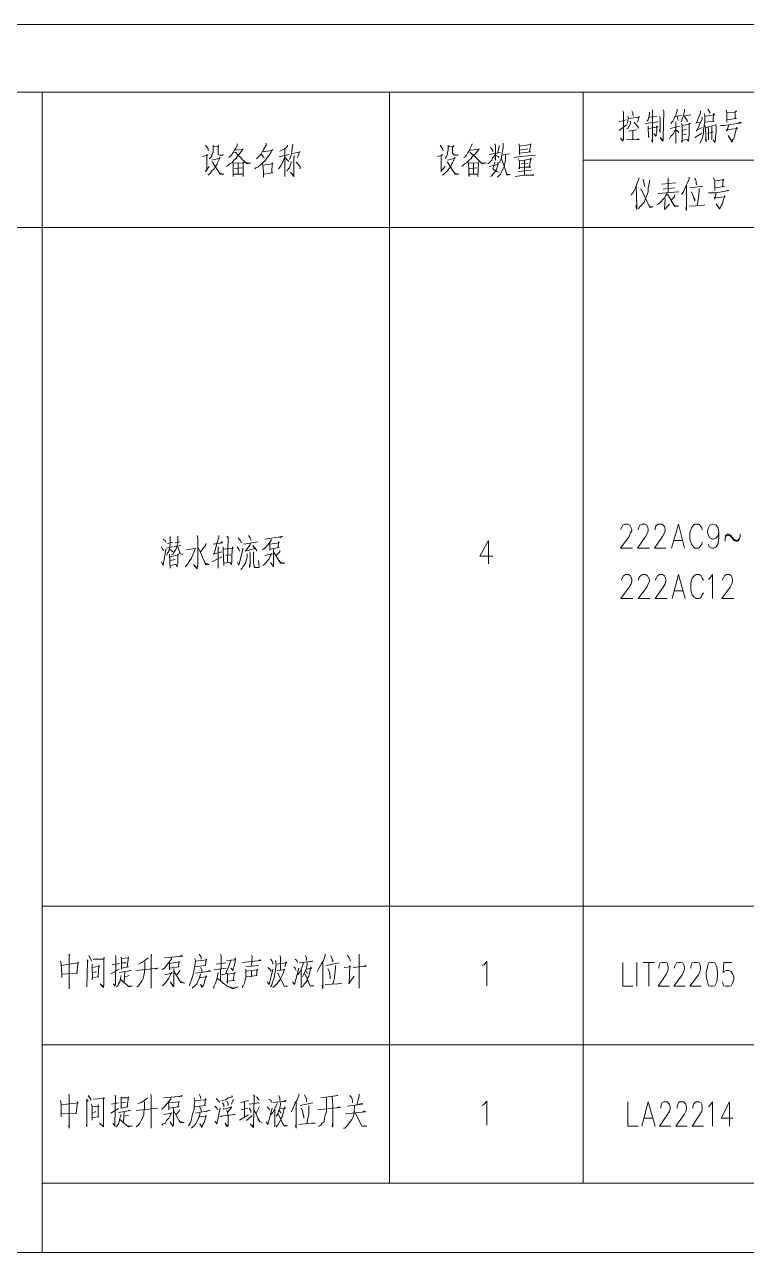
# Model space of a CAD drawing. Header units: millimetres. Extents: x 201 to 11482, y -7821 to 251.
# Drawn here: x 2695.5 to 2768.2, y -6839.1 to -6715.4 of the extents above; entities that cross this region are included whole.
import ezdxf

# ---------------------------------------------------------------- set-up
doc = ezdxf.new("R2010")
doc.units = ezdxf.units.MM

msp = doc.modelspace()

# ---------------------------------------------------------------- linework, layer by layer
at = {"color": 0, "lineweight": 18}
for points in [[(2678.707, -6715.42), (2732.301, -6715.42), (2751.796, -6715.42), (2771.29, -6715.42), (2820.122, -6715.42), (2829.901, -6715.42), (2839.68, -6715.42), (2849.395, -6715.42), (2859.174, -6715.42), (2868.953, -6715.42), (2898.671, -6715.42)], [(2697.313, -6722.214), (2678.707, -6722.214)], [(2697.313, -6722.214), (2697.313, -6735.867), (2732.238, -6735.867)], [(2697.313, -6722.214), (2898.671, -6722.214)], [(2732.301, -6735.867), (2732.301, -6722.214)], [(2732.301, -6735.867), (2751.796, -6735.867), (2751.796, -6722.214)], [(2751.796, -6729.072), (2771.29, -6729.072), (2771.29, -6722.214)], [(2755.796, -6724.119), (2755.86, -6724.246), (2755.86, -6727.04), (2755.796, -6727.167), (2755.796, -6727.167), (2755.542, -6726.85), (2755.796, -6727.104)], [(2756.685, -6724.119), (2756.812, -6724.31), (2756.812, -6724.373), (2756.812, -6724.5), (2756.876, -6724.627)], [(2758.463, -6724.246), (2758.463, -6724.437), (2758.336, -6725.008), (2758.209, -6725.135)], [(2758.781, -6723.992), (2758.781, -6724.119), (2758.781, -6727.294), (2758.717, -6727.104), (2758.781, -6726.913)], [(2759.86, -6723.992), (2759.924, -6724.183), (2759.86, -6726.786), (2759.86, -6726.913), (2759.86, -6727.04), (2759.86, -6727.104), (2759.797, -6727.167), (2759.543, -6726.786), (2759.86, -6727.104)], [(2761.257, -6723.929), (2761.257, -6724.119), (2761.13, -6724.5), (2761.003, -6724.818), (2760.813, -6725.135), (2760.622, -6725.389)], [(2762.019, -6723.929), (2762.019, -6724.119), (2761.892, -6724.627), (2761.765, -6724.881), (2761.702, -6725.199)], [(2763.607, -6724.119), (2763.607, -6724.31), (2763.162, -6725.389), (2763.162, -6725.326), (2763.607, -6725.262)], [(2763.988, -6724.373), (2764.051, -6724.627), (2764.051, -6725.135), (2763.988, -6725.58), (2763.924, -6726.024), (2763.924, -6726.342), (2763.861, -6726.659), (2763.734, -6726.977), (2763.543, -6727.358)], [(2764.115, -6724.691), (2764.115, -6724.627), (2765.067, -6724.5), (2764.94, -6724.373), (2764.877, -6725.135), (2765.004, -6725.135), (2764.051, -6725.262)], [(2764.369, -6723.929), (2764.559, -6724.246), (2764.559, -6724.373)], [(2766.21, -6723.992), (2766.274, -6724.31), (2766.274, -6725.262), (2766.274, -6725.008), (2767.226, -6724.881), (2767.099, -6724.881), (2767.099, -6724.246), (2767.163, -6724.119), (2767.226, -6724.183), (2767.036, -6724.246), (2766.274, -6724.31)], [(2755.415, -6725.199), (2756.114, -6725.008)], [(2755.415, -6726.088), (2755.415, -6726.088), (2756.177, -6725.516)], [(2756.558, -6725.135), (2756.558, -6725.389), (2756.431, -6725.643), (2756.304, -6725.897), (2756.177, -6725.961)], [(2756.304, -6724.691), (2756.368, -6724.881), (2756.304, -6725.008), (2756.304, -6725.199), (2756.241, -6725.389)], [(2756.368, -6724.881), (2757.447, -6724.754), (2757.447, -6724.627), (2757.257, -6725.262)], [(2756.939, -6725.262), (2757.193, -6725.58), (2757.32, -6725.707), (2757.32, -6725.897)], [(2758.082, -6725.389), (2759.352, -6725.199), (2759.289, -6725.199), (2759.162, -6725.262)], [(2758.336, -6725.643), (2758.336, -6725.897), (2758.336, -6726.024), (2758.4, -6726.786), (2758.336, -6726.659), (2758.4, -6726.532)], [(2758.4, -6725.897), (2759.352, -6725.707), (2759.225, -6725.643), (2759.225, -6725.897), (2759.225, -6726.215), (2759.162, -6726.469), (2759.162, -6726.596), (2759.098, -6726.659), (2758.908, -6726.405), (2759.098, -6726.659)], [(2758.463, -6724.754), (2759.225, -6724.691)], [(2759.479, -6724.691), (2759.543, -6724.818), (2759.543, -6726.278), (2759.479, -6726.024), (2759.543, -6725.897)], [(2760.559, -6725.897), (2761.511, -6725.643)], [(2761.067, -6724.691), (2761.702, -6724.564)], [(2761.13, -6725.199), (2761.13, -6727.358), (2761.13, -6727.231), (2761.13, -6726.85)], [(2761.257, -6724.691), (2761.321, -6724.945), (2761.384, -6725.072)], [(2761.702, -6725.389), (2761.765, -6725.58), (2761.765, -6726.278), (2761.765, -6726.659), (2761.765, -6727.04), (2761.765, -6727.294), (2761.702, -6727.104), (2762.273, -6726.977), (2762.4, -6727.167), (2762.464, -6726.469), (2762.464, -6725.389), (2762.591, -6725.389), (2762.4, -6725.453), (2761.765, -6725.58)], [(2762.654, -6724.5), (2761.892, -6724.627)], [(2762.019, -6724.691), (2762.273, -6725.072), (2762.273, -6725.199)], [(2763.797, -6724.754), (2763.797, -6724.945), (2763.226, -6726.151), (2763.162, -6726.088), (2763.797, -6725.77)], [(2764.051, -6725.58), (2764.115, -6725.77), (2764.115, -6725.897), (2764.178, -6727.231), (2764.115, -6727.04), (2764.178, -6726.913)], [(2764.178, -6725.77), (2765.194, -6725.516), (2765.131, -6725.516), (2765.194, -6725.643), (2765.194, -6726.278), (2765.131, -6726.659), (2765.131, -6727.04), (2765.067, -6727.294), (2764.877, -6727.04), (2765.067, -6727.167)], [(2764.75, -6725.707), (2764.75, -6726.977)], [(2765.639, -6725.58), (2765.956, -6725.58), (2766.464, -6725.516), (2767.734, -6725.326), (2767.607, -6725.262), (2767.353, -6725.389)], [(2766.464, -6725.516), (2766.274, -6726.151), (2766.21, -6726.024), (2767.353, -6725.897), (2767.226, -6725.77), (2767.226, -6725.897), (2767.099, -6726.342), (2767.036, -6726.659), (2766.972, -6726.913), (2766.845, -6727.04), (2766.845, -6727.167), (2766.782, -6727.231), (2766.401, -6726.596), (2766.782, -6727.167)], [(2756.114, -6727.04), (2757.447, -6726.977), (2757.32, -6726.913), (2757.193, -6726.977)], [(2756.368, -6726.151), (2757.193, -6726.024)], [(2756.812, -6726.088), (2756.812, -6727.04)], [(2761.13, -6725.897), (2761.003, -6726.151), (2760.876, -6726.469), (2760.622, -6726.659), (2760.495, -6726.913)], [(2761.13, -6726.024), (2761.384, -6726.215), (2761.448, -6726.342)], [(2761.765, -6726.088), (2762.21, -6725.961)], [(2761.765, -6726.532), (2762.21, -6726.469)], [(2763.734, -6726.342), (2763.035, -6726.786)], [(2764.305, -6726.405), (2764.94, -6726.215)], [(2764.432, -6725.77), (2764.432, -6727.04)], [(2713.759, -6727.548), (2714.013, -6727.929), (2714.013, -6728.12)], [(2714.521, -6727.548), (2714.521, -6727.802), (2714.521, -6728.056), (2714.521, -6728.31), (2714.394, -6728.501), (2714.394, -6728.691), (2714.267, -6728.818), (2714.14, -6728.945)], [(2714.521, -6727.739), (2715.093, -6727.675), (2715.029, -6727.612), (2715.029, -6727.802), (2715.029, -6727.993), (2715.029, -6728.183), (2715.029, -6728.374), (2715.029, -6728.437), (2715.029, -6728.501), (2715.156, -6728.564), (2715.283, -6728.564), (2715.41, -6728.564), (2715.474, -6728.564), (2715.537, -6728.501)], [(2716.68, -6728.056), (2717.569, -6727.993), (2717.506, -6727.993), (2717.569, -6727.929), (2717.188, -6728.437), (2717.061, -6728.564), (2716.871, -6728.818), (2716.871, -6728.882), (2716.617, -6729.072), (2716.426, -6729.326), (2716.172, -6729.453), (2715.982, -6729.644), (2715.855, -6729.707)], [(2716.934, -6727.421), (2716.934, -6727.612), (2716.807, -6727.866), (2716.68, -6728.056), (2716.553, -6728.31), (2716.363, -6728.564), (2716.172, -6728.755), (2716.109, -6728.818)], [(2719.601, -6728.183), (2719.665, -6728.247), (2720.554, -6728.056), (2720.49, -6727.993), (2720.363, -6728.247), (2720.173, -6728.564), (2719.982, -6728.818), (2719.792, -6729.072), (2719.601, -6729.263), (2719.347, -6729.517), (2719.093, -6729.707), (2719.03, -6729.771), (2718.839, -6729.834), (2718.712, -6729.961)], [(2719.855, -6727.358), (2719.855, -6727.548), (2719.601, -6727.993), (2719.474, -6728.247), (2719.347, -6728.501), (2719.093, -6728.755), (2718.903, -6728.945)], [(2722.014, -6727.548), (2722.014, -6727.675), (2721.76, -6727.929), (2721.443, -6728.056), (2721.252, -6728.183)], [(2721.76, -6727.993), (2721.76, -6730.088), (2721.76, -6730.723), (2721.76, -6730.596), (2721.76, -6730.342)], [(2722.586, -6727.485), (2722.522, -6727.612), (2722.459, -6728.183), (2722.395, -6728.564), (2722.205, -6729.009)], [(2737.381, -6727.548), (2737.635, -6727.929), (2737.699, -6728.12)], [(2738.207, -6727.548), (2738.207, -6727.802), (2738.207, -6728.056), (2738.143, -6728.31), (2738.143, -6728.501), (2738.016, -6728.691), (2737.953, -6728.818), (2737.889, -6728.945)], [(2738.27, -6727.739), (2738.778, -6727.675), (2738.778, -6727.612), (2738.651, -6727.802), (2738.651, -6727.993), (2738.651, -6728.183), (2738.651, -6728.374), (2738.715, -6728.437), (2738.778, -6728.501), (2738.778, -6728.564), (2738.905, -6728.564), (2739.032, -6728.564), (2739.159, -6728.564), (2739.223, -6728.501)], [(2740.366, -6728.056), (2741.191, -6727.993), (2741.318, -6727.929), (2740.937, -6728.437), (2740.747, -6728.564), (2740.556, -6728.818), (2740.556, -6728.882), (2740.302, -6729.072), (2740.048, -6729.326), (2739.858, -6729.453), (2739.667, -6729.644), (2739.54, -6729.707)], [(2740.62, -6727.421), (2740.556, -6727.612), (2740.429, -6727.866), (2740.366, -6728.056), (2740.175, -6728.31), (2740.048, -6728.564), (2739.921, -6728.755), (2739.794, -6728.818)], [(2742.461, -6727.802), (2742.715, -6728.056), (2742.715, -6728.247)], [(2742.906, -6727.421), (2742.969, -6727.612), (2742.969, -6729.072), (2742.906, -6728.882), (2742.969, -6728.755)], [(2743.35, -6727.612), (2743.35, -6727.739), (2743.16, -6728.374)], [(2743.731, -6727.358), (2743.731, -6727.548), (2743.731, -6727.802), (2743.668, -6728.183), (2743.604, -6728.564), (2743.541, -6728.945), (2743.414, -6729.199), (2743.414, -6729.326)], [(2745.319, -6727.421), (2745.382, -6727.675), (2745.382, -6728.501), (2745.382, -6728.374), (2746.525, -6728.247), (2746.398, -6728.247), (2746.525, -6727.421), (2746.525, -6727.485), (2745.382, -6727.675)], [(2745.382, -6728.056), (2746.208, -6727.929)], [(2713.442, -6728.691), (2714.013, -6728.564), (2713.886, -6728.501), (2713.886, -6728.691), (2713.886, -6730.152), (2713.759, -6730.215), (2714.14, -6729.707)], [(2714.394, -6729.072), (2715.22, -6728.882), (2715.156, -6728.818), (2715.093, -6729.072), (2714.966, -6729.326), (2714.902, -6729.517), (2714.775, -6729.707), (2714.648, -6729.961), (2714.394, -6730.152), (2714.267, -6730.342), (2714.14, -6730.469), (2714.013, -6730.596)], [(2714.394, -6729.263), (2714.458, -6729.263), (2715.22, -6730.469), (2715.601, -6730.469), (2715.22, -6730.406), (2715.093, -6730.279)], [(2716.68, -6728.31), (2716.807, -6728.31), (2717.061, -6728.564), (2717.188, -6728.691), (2717.315, -6728.818), (2717.442, -6729.009), (2717.95, -6729.453), (2718.331, -6729.326), (2717.95, -6729.39), (2717.696, -6729.199), (2717.569, -6729.326), (2716.553, -6729.39), (2716.553, -6729.326), (2716.553, -6729.326), (2716.553, -6730.723), (2716.553, -6730.533), (2716.553, -6730.469), (2716.617, -6730.469), (2717.569, -6730.469), (2717.569, -6730.723), (2717.569, -6729.326)], [(2717.061, -6729.326), (2717.061, -6730.469)], [(2719.347, -6728.501), (2719.411, -6728.501), (2719.601, -6728.755), (2719.665, -6728.882), (2719.601, -6728.691)], [(2719.474, -6729.453), (2719.538, -6729.58), (2719.601, -6730.215), (2719.601, -6730.279), (2719.601, -6730.787), (2719.601, -6730.596), (2719.601, -6730.469), (2720.554, -6730.342), (2720.49, -6730.342), (2720.427, -6730.342), (2720.49, -6729.326), (2720.554, -6729.39), (2720.49, -6729.453), (2719.538, -6729.58)], [(2721.76, -6728.691), (2721.633, -6729.009), (2721.506, -6729.326), (2721.379, -6729.58), (2721.252, -6729.771), (2721.125, -6729.961)], [(2721.189, -6728.755), (2722.141, -6728.501)], [(2721.76, -6728.818), (2722.014, -6729.072), (2722.141, -6729.199)], [(2722.395, -6729.199), (2722.395, -6729.326), (2722.205, -6729.834), (2721.951, -6730.152)], [(2722.649, -6728.628), (2722.713, -6728.755), (2722.649, -6728.755), (2722.649, -6730.152), (2722.649, -6730.533), (2722.649, -6730.723), (2722.332, -6730.279), (2722.649, -6730.66)], [(2722.395, -6728.437), (2723.284, -6728.247), (2723.221, -6728.247), (2723.03, -6728.818)], [(2722.903, -6729.263), (2723.284, -6729.707), (2723.284, -6729.961)], [(2737.127, -6728.691), (2737.635, -6728.564), (2737.572, -6728.501), (2737.508, -6728.691), (2737.508, -6730.152), (2737.445, -6730.215), (2737.889, -6729.707)], [(2738.143, -6729.072), (2738.905, -6728.882), (2738.842, -6728.818), (2738.778, -6729.072), (2738.651, -6729.326), (2738.524, -6729.517), (2738.461, -6729.707), (2738.27, -6729.961), (2738.143, -6730.152), (2737.889, -6730.342), (2737.762, -6730.469), (2737.635, -6730.596)], [(2738.08, -6729.263), (2738.143, -6729.263), (2738.905, -6730.469), (2739.286, -6730.469), (2738.905, -6730.406), (2738.778, -6730.279)], [(2740.366, -6728.31), (2740.429, -6728.31), (2740.747, -6728.564), (2740.874, -6728.691), (2741.001, -6728.818), (2741.191, -6729.009), (2741.636, -6729.453), (2742.017, -6729.326), (2741.953, -6729.326), (2741.636, -6729.39), (2741.318, -6729.199), (2741.255, -6729.326), (2740.302, -6729.39), (2740.175, -6729.326), (2740.239, -6729.326), (2740.302, -6730.723), (2740.239, -6730.533), (2740.302, -6730.469), (2741.191, -6730.469), (2741.191, -6730.723), (2741.255, -6729.326)], [(2740.747, -6729.326), (2740.747, -6730.469)], [(2742.969, -6728.501), (2742.715, -6728.818), (2742.588, -6729.072), (2742.398, -6729.263), (2742.207, -6729.453)], [(2742.334, -6728.501), (2743.477, -6728.31)], [(2742.334, -6729.707), (2743.223, -6729.517), (2743.223, -6729.263), (2743.223, -6729.39), (2743.16, -6729.707), (2743.033, -6730.088), (2742.842, -6730.342), (2742.715, -6730.469), (2742.588, -6730.66), (2742.461, -6730.723)], [(2742.906, -6729.263), (2742.715, -6729.961), (2742.842, -6730.088), (2742.969, -6730.088), (2743.096, -6730.215), (2743.35, -6730.279)], [(2742.969, -6728.564), (2743.223, -6728.691), (2743.35, -6728.818)], [(2743.985, -6728.564), (2743.985, -6729.072), (2743.922, -6729.39), (2743.858, -6729.644), (2743.731, -6729.898), (2743.604, -6730.215), (2743.477, -6730.469), (2743.287, -6730.66), (2743.16, -6730.787)], [(2743.604, -6728.564), (2744.366, -6728.437)], [(2743.604, -6728.945), (2743.604, -6729.009), (2743.858, -6729.771), (2743.985, -6730.088), (2744.112, -6730.469), (2744.112, -6730.596), (2744.43, -6730.533), (2744.112, -6730.533), (2744.049, -6730.342)], [(2744.811, -6728.818), (2745.509, -6728.691), (2746.97, -6728.564)], [(2745.255, -6728.945), (2745.382, -6729.199), (2745.382, -6729.834), (2745.382, -6729.961), (2745.319, -6729.834), (2745.954, -6729.771), (2746.525, -6729.771), (2746.398, -6729.707), (2746.525, -6728.882), (2746.589, -6728.945), (2745.89, -6729.072), (2745.382, -6729.136)], [(2745.573, -6729.453), (2746.271, -6729.39)], [(2745.89, -6729.072), (2745.89, -6730.596)], [(2751.796, -6735.867), (2771.29, -6735.867), (2771.29, -6729.072)], [(2716.68, -6729.898), (2717.442, -6729.834)], [(2740.302, -6729.898), (2741.064, -6729.834)], [(2744.938, -6730.723), (2745.89, -6730.596), (2746.398, -6730.596), (2746.843, -6730.596), (2746.779, -6730.533), (2746.525, -6730.596)], [(2745.255, -6730.215), (2746.589, -6730.088)], [(2757.447, -6730.85), (2757.384, -6731.041), (2757.193, -6731.485), (2757.066, -6731.866), (2756.939, -6732.12), (2756.812, -6732.374), (2756.622, -6732.565)], [(2757.13, -6731.739), (2757.193, -6733.708), (2757.193, -6734.025), (2757.13, -6733.835), (2757.13, -6733.581)], [(2758.463, -6731.104), (2758.463, -6731.295), (2758.336, -6731.866), (2758.336, -6732.247), (2758.209, -6732.628), (2758.082, -6732.946), (2757.955, -6733.327), (2757.701, -6733.581), (2757.511, -6733.771), (2757.384, -6733.962)], [(2757.828, -6730.977), (2757.955, -6731.485), (2758.019, -6731.739)], [(2759.733, -6731.485), (2761.13, -6731.358)], [(2759.86, -6731.993), (2761.003, -6731.866)], [(2760.368, -6730.85), (2760.368, -6730.977), (2760.368, -6732.374)], [(2762.464, -6730.787), (2762.464, -6730.977), (2762.273, -6731.422), (2762.146, -6731.676), (2761.892, -6732.247), (2761.702, -6732.501)], [(2762.21, -6731.612), (2762.21, -6734.152), (2762.146, -6733.898), (2762.21, -6733.708)], [(2762.527, -6731.866), (2763.861, -6731.676)], [(2763.035, -6730.85), (2763.162, -6731.231), (2763.226, -6731.549), (2763.162, -6731.358)], [(2764.94, -6730.85), (2765.067, -6731.168), (2765.067, -6732.12), (2765.067, -6731.866), (2766.02, -6731.739), (2765.829, -6731.739), (2765.893, -6731.041), (2765.893, -6730.977), (2765.956, -6731.041), (2765.829, -6731.041), (2765.067, -6731.168)], [(2757.574, -6731.993), (2757.638, -6731.993), (2758.527, -6733.835), (2758.844, -6733.771), (2758.527, -6733.771), (2758.4, -6733.581)], [(2760.241, -6732.438), (2760.114, -6732.628), (2759.987, -6732.882), (2759.924, -6732.946), (2759.797, -6733.073), (2759.67, -6733.2), (2759.479, -6733.39), (2759.352, -6733.517), (2759.225, -6733.581)], [(2759.352, -6732.438), (2761.384, -6732.247), (2761.321, -6732.247), (2761.194, -6732.311)], [(2759.987, -6732.882), (2760.051, -6733.009), (2759.987, -6733.962), (2759.987, -6734.025), (2760.495, -6733.517)], [(2760.305, -6732.501), (2761.003, -6733.708), (2761.384, -6733.708), (2761.003, -6733.644), (2760.876, -6733.517)], [(2761.003, -6732.565), (2761.003, -6732.755), (2760.622, -6733.136)], [(2762.718, -6732.247), (2762.781, -6732.438), (2762.908, -6732.755), (2762.972, -6733.009), (2763.035, -6733.2), (2763.035, -6733.009), (2762.908, -6732.755)], [(2763.48, -6731.93), (2763.48, -6732.184), (2763.416, -6732.819), (2763.353, -6733.263), (2763.289, -6733.644)], [(2764.432, -6732.374), (2764.686, -6732.374), (2765.194, -6732.374), (2766.464, -6732.12), (2766.337, -6732.12), (2766.147, -6732.184)], [(2765.194, -6732.374), (2765.067, -6733.009), (2765.004, -6732.882), (2766.083, -6732.755), (2766.02, -6732.628), (2766.02, -6732.755), (2765.893, -6733.136), (2765.829, -6733.454), (2765.702, -6733.644), (2765.639, -6733.835), (2765.575, -6733.962), (2765.512, -6733.962), (2765.194, -6733.454), (2765.575, -6733.962)], [(2762.464, -6733.708), (2763.734, -6733.644), (2764.051, -6733.581)], [(2697.313, -6735.867), (2678.707, -6735.867)], [(2697.313, -6735.867), (2697.313, -6770.03), (2697.313, -6783.682)], [(2697.313, -6735.867), (2697.313, -6804.193), (2732.301, -6804.193), (2732.301, -6735.867)], [(2732.301, -6804.193), (2751.796, -6804.193), (2751.796, -6735.867)], [(2751.796, -6804.193), (2771.29, -6804.193), (2771.29, -6735.867)], [(2755.606, -6766.283), (2755.606, -6766.22), (2755.733, -6765.966), (2755.796, -6765.839), (2755.987, -6765.712), (2756.304, -6765.712), (2756.495, -6765.839), (2756.558, -6765.966), (2756.685, -6766.22), (2756.685, -6766.41), (2756.558, -6766.601), (2756.431, -6766.982), (2755.542, -6768.125), (2756.749, -6768.125)], [(2757.32, -6766.283), (2757.32, -6766.22), (2757.447, -6765.966), (2757.511, -6765.839), (2757.701, -6765.712), (2758.019, -6765.712), (2758.209, -6765.839), (2758.273, -6765.966), (2758.336, -6766.22), (2758.336, -6766.41), (2758.273, -6766.601), (2758.082, -6766.982), (2757.257, -6768.125), (2758.463, -6768.125)], [(2759.035, -6766.283), (2759.035, -6766.22), (2759.098, -6765.966), (2759.225, -6765.839), (2759.352, -6765.712), (2759.733, -6765.712), (2759.86, -6765.839), (2759.987, -6765.966), (2760.051, -6766.22), (2760.051, -6766.41), (2759.987, -6766.601), (2759.797, -6766.982), (2758.971, -6768.125), (2760.114, -6768.125)], [(2760.686, -6768.125), (2761.384, -6765.712), (2762.019, -6768.125)], [(2763.797, -6766.283), (2763.734, -6766.093), (2763.543, -6765.839), (2763.416, -6765.712), (2763.035, -6765.712), (2762.908, -6765.839), (2762.718, -6766.093), (2762.654, -6766.283), (2762.527, -6766.601), (2762.527, -6767.236), (2762.654, -6767.553), (2762.718, -6767.744), (2762.908, -6767.998), (2763.035, -6768.125), (2763.416, -6768.125), (2763.543, -6767.998), (2763.734, -6767.744), (2763.797, -6767.553)], [(2765.448, -6766.537), (2765.385, -6766.855), (2765.194, -6767.109), (2764.94, -6767.236), (2764.813, -6767.236), (2764.559, -6767.109), (2764.432, -6766.855), (2764.305, -6766.537), (2764.305, -6766.41), (2764.432, -6766.093), (2764.559, -6765.839), (2764.813, -6765.712), (2764.94, -6765.712), (2765.194, -6765.839), (2765.385, -6766.093), (2765.448, -6766.537), (2765.448, -6767.109), (2765.385, -6767.68), (2765.194, -6767.998), (2764.94, -6768.125), (2764.75, -6768.125), (2764.496, -6767.998), (2764.432, -6767.744)], [(2709.505, -6767.236), (2709.695, -6767.363), (2709.759, -6767.49), (2709.759, -6767.553)], [(2710.203, -6766.982), (2710.203, -6767.109), (2710.203, -6767.807), (2710.14, -6768.125), (2710.076, -6768.442), (2709.949, -6768.633), (2709.886, -6768.76), (2709.822, -6768.887)], [(2709.949, -6767.68), (2710.457, -6767.553)], [(2710.965, -6766.918), (2710.965, -6767.109), (2710.965, -6767.617), (2710.902, -6767.871), (2710.838, -6768.125), (2710.711, -6768.379), (2710.584, -6768.569), (2710.521, -6768.696), (2710.33, -6768.823)], [(2710.711, -6767.617), (2711.219, -6767.49)], [(2712.934, -6766.855), (2712.997, -6767.109), (2712.997, -6769.839), (2712.934, -6770.093), (2712.934, -6770.22), (2712.553, -6769.776), (2712.934, -6770.157)], [(2713.823, -6767.68), (2713.759, -6767.871), (2713.251, -6768.506)], [(2715.093, -6766.855), (2715.093, -6767.045), (2714.902, -6767.68), (2714.775, -6768.252), (2714.585, -6768.76), (2714.521, -6768.76), (2715.41, -6768.506)], [(2714.521, -6767.744), (2715.474, -6767.617), (2715.41, -6767.49), (2715.283, -6767.617)], [(2715.918, -6766.918), (2716.045, -6767.109), (2716.045, -6767.045), (2715.982, -6769.585)], [(2717.061, -6767.109), (2717.315, -6767.426), (2717.379, -6767.617)], [(2717.633, -6767.744), (2719.03, -6767.49)], [(2718.268, -6767.68), (2718.268, -6767.807), (2717.823, -6768.379), (2717.76, -6768.442), (2718.712, -6768.188), (2718.522, -6767.871), (2718.903, -6768.315), (2718.903, -6768.442)], [(2718.077, -6766.855), (2718.268, -6767.109), (2718.331, -6767.236), (2718.331, -6767.363)], [(2720.363, -6767.236), (2720.363, -6767.363), (2720.046, -6767.807), (2719.728, -6768.125), (2719.601, -6768.252), (2719.474, -6768.315)], [(2719.728, -6767.236), (2721.506, -6766.982), (2721.443, -6766.982), (2721.252, -6767.109)], [(2720.236, -6767.68), (2720.236, -6768.379), (2720.236, -6768.252), (2721.189, -6768.061), (2721.062, -6768.061), (2721.125, -6767.49), (2721.189, -6767.617), (2720.236, -6767.744)], [(2742.271, -6769.712), (2742.271, -6767.363), (2741.382, -6768.95), (2742.715, -6768.95)], [(2760.94, -6767.363), (2761.765, -6767.363)], [(2766.083, -6767.236), (2766.147, -6766.982), (2766.337, -6766.855), (2766.464, -6766.855), (2766.655, -6766.982), (2766.972, -6767.363), (2767.163, -6767.426), (2767.353, -6767.426), (2767.48, -6767.363), (2767.607, -6766.982), (2767.607, -6766.728)], [(2766.083, -6767.426), (2766.083, -6767.236), (2766.147, -6766.855), (2766.337, -6766.728), (2766.464, -6766.728), (2766.655, -6766.855), (2766.972, -6767.236), (2767.163, -6767.363), (2767.353, -6767.363), (2767.48, -6767.236), (2767.607, -6766.982)], [(2709.314, -6767.998), (2709.441, -6768.252), (2709.568, -6768.379)], [(2709.314, -6769.522), (2709.505, -6769.903), (2709.759, -6768.252)], [(2710.457, -6767.998), (2709.822, -6768.125)], [(2710.14, -6768.252), (2710.457, -6768.506)], [(2710.14, -6768.76), (2710.203, -6770.157), (2710.203, -6769.903), (2710.775, -6769.776), (2710.711, -6769.776), (2710.648, -6769.776)], [(2710.203, -6769.014), (2711.029, -6768.823), (2710.965, -6768.76), (2710.965, -6769.141), (2710.965, -6769.395), (2710.965, -6769.649), (2710.902, -6769.776), (2710.902, -6770.03), (2710.775, -6769.776)], [(2711.283, -6767.871), (2710.584, -6767.998)], [(2710.965, -6767.998), (2711.219, -6768.696), (2711.473, -6768.76), (2711.219, -6768.696), (2711.092, -6768.569)], [(2711.854, -6768.315), (2712.743, -6768.188), (2712.743, -6768.188), (2712.743, -6768.125), (2712.616, -6768.506), (2712.489, -6768.823), (2712.362, -6769.141), (2712.172, -6769.395), (2711.981, -6769.712), (2711.854, -6769.903), (2711.727, -6770.03)], [(2712.997, -6767.998), (2713.124, -6768.315), (2713.315, -6768.696), (2713.505, -6769.141), (2713.696, -6769.585), (2713.759, -6769.776), (2714.14, -6769.776), (2713.759, -6769.649)], [(2715.029, -6767.998), (2715.093, -6768.125), (2715.029, -6768.125), (2715.029, -6770.157), (2715.029, -6770.03), (2715.029, -6769.712)], [(2715.537, -6767.998), (2715.537, -6768.252), (2715.601, -6769.903), (2715.601, -6769.649), (2716.236, -6769.585), (2716.363, -6769.776), (2716.426, -6769.522), (2716.426, -6768.887), (2716.49, -6767.998), (2716.553, -6768.125), (2715.537, -6768.252)], [(2715.791, -6768.887), (2716.299, -6768.823)], [(2716.934, -6767.998), (2717.125, -6768.252), (2717.188, -6768.442)], [(2716.998, -6769.585), (2717.125, -6769.839), (2717.569, -6768.125)], [(2717.95, -6768.696), (2717.95, -6768.76), (2717.95, -6769.014), (2717.887, -6769.268), (2717.823, -6769.522), (2717.76, -6769.712), (2717.633, -6769.903), (2717.506, -6770.03), (2717.442, -6770.157), (2717.315, -6770.284)], [(2718.204, -6768.506), (2718.268, -6768.633), (2718.268, -6769.839), (2718.204, -6770.093), (2718.204, -6769.903), (2718.268, -6769.649)], [(2718.585, -6768.506), (2718.585, -6769.712), (2718.649, -6769.903), (2718.649, -6770.03), (2718.712, -6770.093), (2718.839, -6770.093), (2719.093, -6770.093), (2719.157, -6770.03), (2719.093, -6769.395)], [(2719.728, -6768.887), (2720.49, -6768.696), (2720.427, -6768.633), (2720.3, -6768.887), (2720.173, -6769.204), (2719.982, -6769.458), (2719.792, -6769.649), (2719.665, -6769.776), (2719.538, -6769.903)], [(2720.617, -6768.252), (2720.617, -6768.379), (2720.617, -6769.712), (2720.617, -6769.903), (2720.617, -6770.03), (2720.3, -6769.585), (2720.617, -6770.03)], [(2720.617, -6768.506), (2721.316, -6769.649), (2721.76, -6769.649), (2721.316, -6769.585), (2721.189, -6769.395)], [(2721.252, -6768.379), (2721.252, -6768.506), (2720.871, -6768.887)], [(2710.711, -6769.268), (2710.203, -6769.395)], [(2713.632, -6769.395), (2713.759, -6769.712)], [(2714.394, -6769.522), (2715.41, -6769.014)], [(2755.669, -6771.363), (2755.669, -6771.3), (2755.796, -6771.046), (2755.86, -6770.919), (2756.05, -6770.792), (2756.368, -6770.792), (2756.558, -6770.919), (2756.622, -6771.046), (2756.685, -6771.3), (2756.685, -6771.49), (2756.622, -6771.744), (2756.431, -6772.062), (2755.606, -6773.205), (2756.812, -6773.205)], [(2757.384, -6771.363), (2757.384, -6771.3), (2757.447, -6771.046), (2757.574, -6770.919), (2757.765, -6770.792), (2758.082, -6770.792), (2758.273, -6770.919), (2758.336, -6771.046), (2758.463, -6771.3), (2758.463, -6771.49), (2758.336, -6771.744), (2758.209, -6772.062), (2757.32, -6773.205), (2758.527, -6773.205)], [(2759.098, -6771.363), (2759.098, -6771.3), (2759.225, -6771.046), (2759.289, -6770.919), (2759.479, -6770.792), (2759.797, -6770.792), (2759.987, -6770.919), (2760.051, -6771.046), (2760.114, -6771.3), (2760.114, -6771.49), (2760.051, -6771.744), (2759.86, -6772.062), (2759.035, -6773.205), (2760.241, -6773.205)], [(2760.749, -6773.205), (2761.384, -6770.792), (2762.083, -6773.205)], [(2763.924, -6771.363), (2763.797, -6771.173), (2763.67, -6770.919), (2763.48, -6770.792), (2763.162, -6770.792), (2762.972, -6770.919), (2762.781, -6771.173), (2762.718, -6771.363), (2762.654, -6771.744), (2762.654, -6772.316), (2762.718, -6772.633), (2762.781, -6772.824), (2762.972, -6773.078), (2763.162, -6773.205), (2763.48, -6773.205), (2763.67, -6773.078), (2763.797, -6772.824), (2763.924, -6772.633)], [(2764.432, -6771.3), (2764.559, -6771.173), (2764.813, -6770.792), (2764.813, -6773.205)], [(2765.829, -6771.363), (2765.829, -6771.3), (2765.956, -6771.046), (2766.02, -6770.919), (2766.21, -6770.792), (2766.528, -6770.792), (2766.718, -6770.919), (2766.782, -6771.046), (2766.845, -6771.3), (2766.845, -6771.49), (2766.782, -6771.744), (2766.591, -6772.062), (2765.766, -6773.205), (2766.972, -6773.205)], [(2761.003, -6772.443), (2761.829, -6772.443)], [(2697.313, -6804.193), (2697.313, -6825.084)], [(2728.872, -6804.193), (2748.811, -6804.193)], [(2732.301, -6818.163), (2732.301, -6804.193)], [(2748.811, -6804.193), (2768.75, -6804.193), (2818.534, -6804.193)], [(2751.796, -6818.163), (2751.796, -6804.193)], [(2699.154, -6809.717), (2699.218, -6810.035), (2699.281, -6811.051), (2699.281, -6811.368)], [(2699.218, -6810.162), (2700.932, -6809.908), (2700.932, -6809.781), (2700.805, -6810.924), (2700.869, -6810.924), (2699.281, -6811.051)], [(2699.98, -6809.019), (2700.107, -6809.146), (2700.043, -6809.146), (2700.043, -6812.511), (2700.043, -6812.321), (2700.043, -6812.194)], [(2701.821, -6809.59), (2701.948, -6809.717), (2701.885, -6809.717), (2701.821, -6812.321), (2701.821, -6812.194), (2701.821, -6811.94)], [(2702.012, -6809.146), (2702.202, -6809.527), (2702.266, -6809.717)], [(2702.456, -6809.527), (2703.536, -6809.527), (2703.536, -6809.4), (2703.599, -6809.4), (2703.536, -6809.527), (2703.536, -6811.94), (2703.536, -6812.13), (2703.472, -6812.321), (2703.472, -6812.384), (2703.155, -6812.003), (2703.472, -6812.321)], [(2704.679, -6809.146), (2704.742, -6809.273), (2704.742, -6809.209), (2704.679, -6812.067), (2704.615, -6812.257), (2704.615, -6812.194), (2704.488, -6812.003), (2704.615, -6812.194)], [(2705.25, -6809.273), (2705.314, -6809.527), (2705.314, -6810.035), (2705.314, -6810.543), (2705.314, -6810.416), (2706.012, -6810.289), (2705.885, -6810.289), (2706.012, -6809.273), (2706.012, -6809.4), (2705.314, -6809.463)], [(2707.663, -6809.781), (2707.663, -6810.416), (2707.6, -6810.797), (2707.536, -6811.178), (2707.473, -6811.432), (2707.346, -6811.749), (2707.155, -6812.003), (2707.028, -6812.194), (2706.838, -6812.321)], [(2707.981, -6809.4), (2707.663, -6809.654), (2707.346, -6809.844), (2707.028, -6810.035)], [(2708.298, -6809.019), (2708.362, -6809.146), (2708.298, -6809.146), (2708.298, -6812.448), (2708.298, -6812.194), (2708.298, -6811.813)], [(2710.33, -6809.4), (2710.33, -6809.527), (2709.949, -6810.035), (2709.695, -6810.352), (2709.505, -6810.543), (2709.378, -6810.543)], [(2709.632, -6809.4), (2711.473, -6809.209), (2711.346, -6809.146), (2711.156, -6809.273)], [(2710.14, -6809.908), (2710.14, -6810.606), (2710.14, -6810.416), (2711.092, -6810.289), (2711.029, -6810.289), (2711.092, -6809.717), (2711.156, -6809.781), (2710.14, -6809.971)], [(2712.68, -6809.463), (2712.743, -6809.717), (2712.68, -6810.162), (2712.616, -6810.543), (2712.616, -6810.543), (2712.553, -6810.924), (2712.489, -6811.178), (2712.362, -6811.622), (2712.235, -6811.876), (2712.108, -6812.194)], [(2712.743, -6809.717), (2713.886, -6809.59), (2713.823, -6809.527), (2713.759, -6810.162), (2713.759, -6810.162), (2712.616, -6810.289)], [(2713.124, -6809.019), (2713.315, -6809.273), (2713.315, -6809.336), (2713.315, -6809.527)], [(2715.283, -6809.019), (2715.347, -6809.146), (2715.347, -6810.479)], [(2715.791, -6810.987), (2715.918, -6810.67), (2716.045, -6810.416), (2716.172, -6810.035), (2716.299, -6809.654)], [(2715.918, -6809.654), (2716.68, -6809.59), (2716.807, -6809.527), (2716.744, -6809.4), (2716.744, -6809.717), (2716.68, -6810.162), (2716.553, -6810.416), (2716.553, -6810.67), (2716.299, -6810.416)], [(2717.442, -6809.844), (2719.347, -6809.654), (2719.22, -6809.59), (2719.093, -6809.654)], [(2718.395, -6809.146), (2718.458, -6809.273), (2718.458, -6809.209), (2718.395, -6810.162)], [(2720.3, -6809.527), (2720.49, -6809.717), (2720.554, -6809.908), (2720.554, -6810.035)], [(2720.808, -6809.654), (2720.871, -6810.035), (2720.808, -6810.606), (2720.744, -6810.987), (2720.681, -6811.368), (2720.617, -6811.622), (2720.49, -6811.94), (2720.427, -6812.13), (2720.3, -6812.321)], [(2720.871, -6810.035), (2721.951, -6809.908), (2721.887, -6809.781), (2721.76, -6810.289)], [(2721.252, -6809.146), (2721.316, -6809.273), (2721.316, -6810.67)], [(2722.776, -6809.527), (2722.967, -6809.654), (2723.03, -6809.844)], [(2723.221, -6809.908), (2724.554, -6809.717), (2724.491, -6809.717), (2724.3, -6809.781)], [(2723.792, -6809.146), (2723.919, -6809.4), (2723.919, -6809.654)], [(2725.824, -6809.019), (2725.824, -6809.146), (2725.634, -6809.654), (2725.443, -6809.971), (2725.189, -6810.479), (2724.999, -6810.797)], [(2726.396, -6809.146), (2726.523, -6809.527), (2726.586, -6809.781), (2726.586, -6809.59)], [(2728.047, -6809.146), (2728.237, -6809.4), (2728.301, -6809.527), (2728.364, -6809.717)], [(2729.253, -6809.019), (2729.253, -6809.273), (2729.253, -6812.448), (2729.253, -6812.194), (2729.253, -6811.94)], [(2741.636, -6810.162), (2741.826, -6810.098), (2742.08, -6809.717), (2742.08, -6812.194)], [(2702.329, -6810.035), (2702.329, -6810.098), (2702.329, -6810.352), (2702.393, -6811.368), (2702.329, -6811.622), (2702.329, -6811.432), (2702.393, -6811.368), (2703.028, -6811.305), (2702.964, -6811.305), (2703.028, -6810.162), (2703.091, -6810.225), (2702.329, -6810.352)], [(2702.393, -6810.86), (2702.774, -6810.797), (2702.71, -6810.797), (2702.71, -6810.797)], [(2704.234, -6810.987), (2705.06, -6810.543)], [(2705.06, -6809.971), (2704.361, -6810.098)], [(2705.06, -6810.86), (2706.266, -6810.67), (2706.139, -6810.67), (2706.012, -6810.733)], [(2705.314, -6809.908), (2705.758, -6809.908)], [(2705.631, -6810.797), (2705.568, -6811.813)], [(2706.838, -6810.67), (2708.997, -6810.416), (2708.933, -6810.416), (2708.679, -6810.543)], [(2709.632, -6811.114), (2710.394, -6810.924), (2710.33, -6810.86), (2710.203, -6811.178), (2710.076, -6811.432), (2709.886, -6811.686), (2709.695, -6811.94), (2709.568, -6812.067), (2709.441, -6812.194)], [(2710.584, -6810.479), (2710.584, -6810.606), (2710.584, -6811.94), (2710.584, -6812.194), (2710.521, -6812.321), (2710.203, -6811.813), (2710.521, -6812.257)], [(2710.584, -6810.733), (2711.283, -6811.876), (2711.664, -6811.94), (2711.283, -6811.813), (2711.156, -6811.686)], [(2711.219, -6810.67), (2711.156, -6810.733), (2710.838, -6811.178)], [(2713.251, -6810.987), (2713.251, -6811.051), (2713.124, -6811.495), (2712.997, -6811.749), (2712.87, -6812.003), (2712.68, -6812.194), (2712.553, -6812.321), (2712.426, -6812.448)], [(2712.743, -6810.924), (2714.267, -6810.733), (2714.14, -6810.67), (2713.886, -6810.797)], [(2713.251, -6810.352), (2713.378, -6810.606), (2713.378, -6810.797)], [(2715.029, -6810.86), (2714.902, -6811.559), (2714.775, -6811.94), (2714.648, -6812.194), (2714.585, -6812.384), (2714.521, -6812.448)], [(2714.648, -6810.606), (2715.855, -6810.416)], [(2714.839, -6810.035), (2715.791, -6809.908)], [(2715.283, -6810.543), (2715.283, -6810.733), (2715.283, -6811.686)], [(2715.918, -6810.924), (2715.982, -6811.051), (2715.982, -6811.749), (2715.982, -6811.94), (2715.918, -6811.749), (2716.68, -6811.686), (2716.553, -6811.686), (2716.68, -6810.86), (2716.744, -6810.924), (2715.982, -6811.051)], [(2717.823, -6810.543), (2717.823, -6810.797), (2717.823, -6811.051), (2717.823, -6811.368), (2717.76, -6811.686), (2717.696, -6811.94), (2717.569, -6812.194), (2717.442, -6812.384)], [(2717.823, -6810.289), (2719.093, -6810.162)], [(2717.887, -6810.733), (2719.03, -6810.606), (2718.966, -6810.543), (2718.903, -6811.178), (2718.966, -6811.178), (2717.823, -6811.305)], [(2718.395, -6810.67), (2718.395, -6811.305)], [(2719.982, -6811.813), (2720.173, -6812.067), (2720.554, -6810.543)], [(2720.046, -6810.352), (2720.236, -6810.543), (2720.363, -6810.733)], [(2720.935, -6810.67), (2721.76, -6810.606), (2721.697, -6810.543), (2721.633, -6810.797), (2721.506, -6811.114), (2721.379, -6811.368), (2721.252, -6811.622), (2721.125, -6811.813), (2720.871, -6812.067), (2720.744, -6812.194), (2720.554, -6812.384)], [(2720.998, -6810.924), (2721.062, -6810.987), (2721.697, -6812.257), (2722.014, -6812.257), (2721.697, -6812.194), (2721.57, -6812.003)], [(2722.522, -6811.813), (2722.713, -6812.067), (2723.157, -6810.416)], [(2722.649, -6810.289), (2722.776, -6810.416), (2722.84, -6810.543), (2722.903, -6810.67)], [(2723.602, -6809.908), (2723.602, -6810.035), (2723.411, -6810.543), (2723.221, -6810.86), (2723.03, -6811.114)], [(2723.411, -6810.543), (2723.411, -6812.384), (2723.411, -6812.194), (2723.411, -6811.94)], [(2723.919, -6810.543), (2724.427, -6810.416), (2724.364, -6810.289), (2724.3, -6810.606), (2724.237, -6810.987), (2724.173, -6811.241), (2724.046, -6811.432), (2723.983, -6811.686), (2723.856, -6811.876), (2723.665, -6812.067), (2723.602, -6812.194), (2723.475, -6812.321)], [(2723.983, -6809.844), (2723.983, -6810.035), (2723.919, -6810.416), (2723.792, -6810.733), (2723.665, -6811.051), (2723.538, -6811.305)], [(2723.729, -6810.987), (2723.792, -6811.051), (2724.3, -6812.194), (2724.681, -6812.194), (2724.3, -6812.194), (2724.173, -6811.94)], [(2723.856, -6810.67), (2724.046, -6810.987)], [(2725.57, -6809.908), (2725.57, -6812.511), (2725.507, -6812.257), (2725.57, -6812.067)], [(2725.888, -6810.162), (2727.221, -6809.908)], [(2726.078, -6810.479), (2726.205, -6810.733), (2726.269, -6811.051), (2726.332, -6811.305), (2726.332, -6811.495), (2726.332, -6811.305), (2726.269, -6811.051)], [(2726.84, -6810.162), (2726.84, -6810.416), (2726.777, -6811.051), (2726.713, -6811.559), (2726.586, -6812.003)], [(2727.729, -6810.352), (2728.364, -6810.289), (2728.301, -6810.162), (2728.237, -6811.94), (2728.174, -6812.003), (2728.745, -6811.241)], [(2728.618, -6810.352), (2729.952, -6810.225), (2729.888, -6810.162), (2729.698, -6810.289)], [(2755.796, -6809.844), (2755.796, -6812.257), (2756.812, -6812.257)], [(2757.193, -6812.257), (2757.193, -6809.844)], [(2757.828, -6809.844), (2758.971, -6809.844)], [(2758.4, -6809.844), (2758.4, -6812.257)], [(2759.416, -6810.416), (2759.416, -6810.289), (2759.479, -6810.035), (2759.543, -6809.908), (2759.733, -6809.844), (2760.051, -6809.844), (2760.241, -6809.908), (2760.305, -6810.035), (2760.368, -6810.289), (2760.368, -6810.543), (2760.305, -6810.797), (2760.114, -6811.114), (2759.352, -6812.257), (2760.495, -6812.257)], [(2761.003, -6810.416), (2761.003, -6810.289), (2761.13, -6810.035), (2761.194, -6809.908), (2761.384, -6809.844), (2761.638, -6809.844), (2761.829, -6809.908), (2761.892, -6810.035), (2762.019, -6810.289), (2762.019, -6810.543), (2761.892, -6810.797), (2761.765, -6811.114), (2760.94, -6812.257), (2762.083, -6812.257)], [(2762.654, -6810.416), (2762.654, -6810.289), (2762.718, -6810.035), (2762.781, -6809.908), (2762.972, -6809.844), (2763.289, -6809.844), (2763.48, -6809.908), (2763.543, -6810.035), (2763.607, -6810.289), (2763.607, -6810.543), (2763.543, -6810.797), (2763.416, -6811.114), (2762.527, -6812.257), (2763.67, -6812.257)], [(2764.686, -6809.844), (2764.432, -6809.908), (2764.305, -6810.289), (2764.178, -6810.86), (2764.178, -6811.241), (2764.305, -6811.813), (2764.432, -6812.194), (2764.686, -6812.257), (2764.813, -6812.257), (2765.067, -6812.194), (2765.258, -6811.813), (2765.321, -6811.241), (2765.321, -6810.86), (2765.258, -6810.289), (2765.067, -6809.908), (2764.813, -6809.844), (2764.686, -6809.844)], [(2766.782, -6809.844), (2765.956, -6809.844), (2765.893, -6810.86), (2765.956, -6810.797), (2766.21, -6810.67), (2766.464, -6810.67), (2766.718, -6810.797), (2766.845, -6810.987), (2766.972, -6811.305), (2766.972, -6811.559), (2766.845, -6811.94), (2766.718, -6812.194), (2766.464, -6812.257), (2766.21, -6812.257), (2765.956, -6812.194), (2765.893, -6812.067), (2765.829, -6811.813)], [(2705.25, -6811.178), (2705.25, -6811.178), (2705.187, -6811.432), (2705.123, -6811.813), (2704.996, -6812.003), (2704.933, -6812.194), (2704.806, -6812.321)], [(2705.187, -6811.559), (2706.076, -6812.321), (2706.393, -6812.194), (2706.012, -6812.257), (2705.885, -6812.194)], [(2705.631, -6811.305), (2706.076, -6811.178)], [(2713.188, -6811.368), (2713.251, -6811.368), (2713.886, -6811.305), (2713.823, -6811.178), (2713.759, -6811.432), (2713.632, -6811.94), (2713.569, -6812.13), (2713.505, -6812.257), (2713.378, -6812.384), (2713.251, -6812.067), (2713.442, -6812.321)], [(2714.902, -6811.432), (2715.283, -6811.686), (2715.537, -6811.94), (2715.918, -6812.194), (2716.363, -6812.448), (2716.553, -6812.511), (2717.061, -6812.321), (2716.553, -6812.448), (2716.236, -6812.321)], [(2715.283, -6811.114), (2715.728, -6811.051)], [(2725.824, -6812.067), (2727.094, -6812.003), (2727.475, -6811.94)], [(2697.313, -6832.069), (2697.313, -6818.163)], [(2697.313, -6818.163), (2732.301, -6818.163)], [(2731.857, -6818.163), (2751.796, -6818.163)], [(2732.301, -6832.069), (2732.301, -6818.163)], [(2751.415, -6818.163), (2771.29, -6818.163)], [(2751.796, -6832.069), (2751.796, -6818.163)], [(2699.98, -6823.116), (2700.043, -6823.243), (2700.043, -6823.243), (2700.043, -6826.545), (2699.98, -6826.418), (2699.98, -6826.227)], [(2701.948, -6823.243), (2702.202, -6823.624), (2702.202, -6823.751)], [(2704.615, -6823.243), (2704.742, -6823.306), (2704.679, -6823.306), (2704.615, -6826.1), (2704.615, -6826.354), (2704.615, -6826.291), (2704.425, -6826.037), (2704.615, -6826.291)], [(2705.25, -6823.37), (2705.25, -6823.56), (2705.25, -6824.068), (2705.25, -6824.576), (2705.25, -6824.513), (2705.949, -6824.386), (2705.885, -6824.386), (2706.012, -6823.37), (2706.012, -6823.497), (2705.25, -6823.497)], [(2708.235, -6823.116), (2708.298, -6823.243), (2708.298, -6823.243), (2708.298, -6826.545), (2708.298, -6826.291), (2708.298, -6825.91)], [(2709.568, -6823.497), (2711.41, -6823.306), (2711.346, -6823.243), (2711.092, -6823.37)], [(2713.124, -6823.116), (2713.251, -6823.37), (2713.251, -6823.433), (2713.251, -6823.56)], [(2716.426, -6823.243), (2716.49, -6823.37), (2716.426, -6823.37), (2716.045, -6823.497), (2715.791, -6823.687), (2715.728, -6823.687), (2715.41, -6823.751)], [(2718.585, -6823.179), (2718.712, -6823.37), (2718.649, -6823.306), (2718.585, -6826.227), (2718.585, -6826.418), (2718.585, -6826.481), (2718.268, -6826.1), (2718.585, -6826.418)], [(2718.903, -6823.37), (2719.093, -6823.624), (2719.157, -6823.751)], [(2721.125, -6823.243), (2721.252, -6823.497), (2721.252, -6823.751)], [(2723.157, -6823.116), (2723.157, -6823.243), (2722.967, -6823.751), (2722.776, -6824.005), (2722.586, -6824.513), (2722.395, -6824.894)], [(2723.729, -6823.179), (2723.919, -6823.624), (2723.919, -6823.878), (2723.919, -6823.624)], [(2725.38, -6823.497), (2727.094, -6823.243), (2727.031, -6823.243), (2726.713, -6823.306)], [(2726.523, -6823.37), (2726.586, -6824.195), (2726.586, -6825.275), (2726.586, -6826.164), (2726.586, -6826.418), (2726.523, -6826.291), (2726.586, -6825.973)], [(2728.301, -6823.243), (2728.491, -6823.497), (2728.555, -6823.751), (2728.555, -6824.005)], [(2729.253, -6823.116), (2729.253, -6823.306), (2728.999, -6824.195)], [(2699.154, -6823.751), (2699.218, -6824.132), (2699.218, -6825.148), (2699.218, -6825.402)], [(2699.218, -6824.195), (2700.932, -6824.005), (2700.869, -6823.878), (2700.742, -6825.021), (2700.805, -6825.021), (2699.218, -6825.084)], [(2701.758, -6823.624), (2701.948, -6823.814), (2701.821, -6823.751), (2701.821, -6826.418), (2701.758, -6826.227), (2701.821, -6825.973)], [(2702.266, -6824.132), (2702.329, -6824.386), (2702.329, -6825.465), (2702.329, -6825.719), (2702.329, -6825.529), (2702.329, -6825.465), (2703.028, -6825.402), (2702.964, -6825.402), (2702.964, -6824.195), (2703.028, -6824.322), (2702.329, -6824.386)], [(2702.456, -6823.624), (2703.472, -6823.56), (2703.472, -6823.497), (2703.599, -6823.497), (2703.472, -6823.56), (2703.472, -6825.973), (2703.472, -6826.164), (2703.472, -6826.418), (2703.472, -6826.418), (2703.091, -6826.037), (2703.472, -6826.418)], [(2704.234, -6825.021), (2704.996, -6824.576)], [(2704.996, -6824.005), (2704.298, -6824.132)], [(2705.25, -6824.005), (2705.695, -6823.941)], [(2707.6, -6823.878), (2707.6, -6824.513), (2707.536, -6824.894), (2707.536, -6825.211), (2707.409, -6825.529), (2707.282, -6825.783), (2707.155, -6826.037), (2706.965, -6826.227), (2706.774, -6826.418)], [(2706.774, -6824.767), (2708.933, -6824.513), (2708.87, -6824.513), (2708.616, -6824.576)], [(2707.917, -6823.497), (2707.6, -6823.751), (2707.282, -6823.941), (2706.965, -6824.068)], [(2710.267, -6823.497), (2710.267, -6823.624), (2709.886, -6824.068), (2709.632, -6824.386), (2709.441, -6824.576), (2709.314, -6824.64)], [(2710.076, -6823.941), (2710.076, -6824.703), (2710.076, -6824.513), (2711.092, -6824.386), (2710.965, -6824.386), (2711.092, -6823.814), (2711.092, -6823.878), (2710.076, -6824.005)], [(2710.521, -6824.513), (2710.521, -6824.703), (2710.521, -6826.037), (2710.521, -6826.291), (2710.457, -6826.354), (2710.203, -6825.91), (2710.457, -6826.354)], [(2712.616, -6823.497), (2712.68, -6823.751), (2712.616, -6824.259), (2712.616, -6824.64), (2712.489, -6825.021), (2712.426, -6825.275), (2712.362, -6825.656), (2712.235, -6825.973), (2712.045, -6826.291)], [(2712.68, -6823.751), (2713.823, -6823.687), (2713.759, -6823.56), (2713.696, -6824.259), (2713.759, -6824.259), (2712.616, -6824.386)], [(2713.188, -6824.386), (2713.315, -6824.703), (2713.315, -6824.894)], [(2714.712, -6824.322), (2714.902, -6824.513), (2714.966, -6824.703)], [(2714.712, -6825.846), (2714.902, -6826.1), (2715.22, -6824.513)], [(2714.839, -6823.56), (2715.029, -6823.751), (2715.156, -6823.878), (2715.156, -6823.941)], [(2715.474, -6824.005), (2715.601, -6824.195), (2715.601, -6824.259), (2715.601, -6824.386)], [(2715.537, -6824.576), (2715.601, -6824.64), (2716.426, -6824.386), (2716.426, -6824.386), (2715.982, -6824.957), (2715.918, -6824.767), (2715.982, -6825.021), (2716.045, -6825.275), (2716.045, -6825.529), (2716.045, -6825.846), (2716.045, -6826.037), (2716.045, -6826.291), (2715.982, -6826.354), (2715.918, -6826.418), (2715.728, -6826.037), (2715.982, -6826.354)], [(2715.918, -6823.814), (2716.045, -6824.068), (2716.045, -6824.259)], [(2716.553, -6823.624), (2716.553, -6823.687), (2716.553, -6823.751), (2716.426, -6824.005), (2716.363, -6824.132)], [(2718.077, -6823.751), (2717.315, -6823.941)], [(2717.379, -6824.703), (2718.014, -6824.513)], [(2717.696, -6825.402), (2717.696, -6823.878)], [(2718.141, -6824.132), (2719.157, -6824.005), (2719.093, -6824.005), (2718.966, -6824.005)], [(2718.141, -6824.513), (2718.331, -6824.767), (2718.331, -6824.957)], [(2718.585, -6824.576), (2719.22, -6825.91), (2719.474, -6825.973), (2719.22, -6825.91), (2719.03, -6825.592)], [(2719.157, -6824.386), (2719.093, -6824.576), (2718.839, -6825.084)], [(2719.855, -6825.91), (2720.046, -6826.164), (2720.49, -6824.513)], [(2719.982, -6824.386), (2720.109, -6824.513), (2720.173, -6824.64), (2720.236, -6824.703)], [(2720.109, -6823.624), (2720.363, -6823.751), (2720.363, -6823.941)], [(2720.998, -6824.005), (2720.935, -6824.132), (2720.744, -6824.576), (2720.554, -6824.957), (2720.363, -6825.148)], [(2720.554, -6823.941), (2721.887, -6823.814), (2721.824, -6823.751), (2721.633, -6823.878)], [(2720.744, -6824.576), (2720.744, -6826.418), (2720.744, -6826.291), (2720.744, -6825.973)], [(2721.316, -6823.941), (2721.316, -6824.132), (2721.252, -6824.513), (2721.125, -6824.83), (2720.998, -6825.148), (2720.871, -6825.338)], [(2721.252, -6824.576), (2721.824, -6824.513), (2721.76, -6824.386), (2721.633, -6824.703), (2721.57, -6825.021), (2721.506, -6825.338), (2721.379, -6825.529), (2721.316, -6825.719), (2721.189, -6825.973), (2721.062, -6826.164), (2720.935, -6826.291), (2720.871, -6826.418)], [(2722.903, -6823.941), (2722.903, -6826.545), (2722.84, -6826.354), (2722.903, -6826.1)], [(2723.284, -6824.259), (2724.554, -6824.005)], [(2723.411, -6824.513), (2723.538, -6824.767), (2723.602, -6825.148), (2723.665, -6825.402), (2723.665, -6825.529), (2723.665, -6825.338), (2723.602, -6825.084)], [(2724.173, -6824.259), (2724.173, -6824.513), (2724.173, -6825.148), (2724.046, -6825.656), (2723.983, -6826.1)], [(2725.062, -6824.703), (2726.523, -6824.513), (2727.348, -6824.449), (2727.221, -6824.386), (2727.031, -6824.513)], [(2725.951, -6823.497), (2725.951, -6824.068), (2725.951, -6824.513), (2725.951, -6824.894), (2725.824, -6825.275), (2725.761, -6825.529), (2725.697, -6825.91), (2725.507, -6826.037), (2725.38, -6826.227), (2725.189, -6826.354), (2725.189, -6826.418)], [(2728.809, -6824.259), (2728.745, -6824.64), (2728.745, -6825.021), (2728.618, -6825.402), (2728.491, -6825.656), (2728.364, -6825.846), (2728.174, -6826.1), (2727.983, -6826.354), (2727.793, -6826.545), (2727.666, -6826.545)], [(2728.047, -6824.322), (2729.571, -6824.132), (2729.507, -6824.068), (2729.253, -6824.132)], [(2741.636, -6824.259), (2741.826, -6824.132), (2742.08, -6823.814), (2742.08, -6826.227)], [(2756.304, -6823.878), (2756.304, -6826.354), (2757.32, -6826.354)], [(2757.701, -6826.354), (2758.336, -6823.878), (2759.035, -6826.354)], [(2759.606, -6824.513), (2759.606, -6824.386), (2759.67, -6824.132), (2759.733, -6824.005), (2759.924, -6823.878), (2760.241, -6823.878), (2760.368, -6824.005), (2760.495, -6824.132), (2760.559, -6824.386), (2760.559, -6824.64), (2760.495, -6824.83), (2760.305, -6825.148), (2759.479, -6826.354), (2760.622, -6826.354)], [(2761.257, -6824.513), (2761.257, -6824.386), (2761.321, -6824.132), (2761.384, -6824.005), (2761.511, -6823.878), (2761.892, -6823.878), (2762.019, -6824.005), (2762.146, -6824.132), (2762.21, -6824.386), (2762.21, -6824.64), (2762.146, -6824.83), (2761.956, -6825.148), (2761.13, -6826.354), (2762.273, -6826.354)], [(2762.845, -6824.513), (2762.845, -6824.386), (2762.908, -6824.132), (2763.035, -6824.005), (2763.162, -6823.878), (2763.48, -6823.878), (2763.67, -6824.005), (2763.734, -6824.132), (2763.797, -6824.386), (2763.797, -6824.64), (2763.734, -6824.83), (2763.543, -6825.148), (2762.781, -6826.354), (2763.924, -6826.354)], [(2764.432, -6824.386), (2764.559, -6824.259), (2764.813, -6823.878), (2764.813, -6826.354)], [(2766.528, -6826.354), (2766.528, -6823.878), (2765.702, -6825.529), (2766.909, -6825.529)], [(2702.329, -6824.957), (2702.71, -6824.894), (2702.71, -6824.894), (2702.647, -6824.894)], [(2705.187, -6825.211), (2705.25, -6825.275), (2705.123, -6825.529), (2705.06, -6825.91), (2704.996, -6826.1), (2704.869, -6826.291), (2704.742, -6826.418)], [(2704.996, -6824.957), (2706.203, -6824.767), (2706.139, -6824.767), (2706.012, -6824.767)], [(2705.123, -6825.656), (2706.012, -6826.418), (2706.393, -6826.291), (2706.012, -6826.354), (2705.885, -6826.291)], [(2705.568, -6824.894), (2705.504, -6825.91)], [(2705.568, -6825.338), (2706.012, -6825.275)], [(2709.568, -6825.148), (2710.33, -6825.021), (2710.33, -6824.957), (2710.203, -6825.275), (2710.076, -6825.529), (2709.822, -6825.783), (2709.695, -6826.037), (2709.505, -6826.1), (2709.378, -6826.227)], [(2710.521, -6824.767), (2711.219, -6825.973), (2711.6, -6825.973), (2711.219, -6825.91), (2711.092, -6825.783)], [(2711.156, -6824.703), (2711.092, -6824.83), (2710.775, -6825.211)], [(2713.188, -6825.021), (2713.188, -6825.148), (2713.061, -6825.529), (2712.934, -6825.846), (2712.807, -6826.037), (2712.616, -6826.291), (2712.489, -6826.418), (2712.362, -6826.545)], [(2712.743, -6825.021), (2714.204, -6824.767), (2714.077, -6824.767), (2713.823, -6824.894)], [(2713.124, -6825.402), (2713.251, -6825.402), (2713.886, -6825.338), (2713.759, -6825.275), (2713.759, -6825.529), (2713.632, -6825.973), (2713.505, -6826.164), (2713.442, -6826.354), (2713.378, -6826.481), (2713.188, -6826.1), (2713.378, -6826.418)], [(2715.22, -6825.338), (2715.347, -6825.402), (2715.347, -6825.338), (2716.744, -6825.148), (2716.68, -6825.148), (2716.553, -6825.148)], [(2717.188, -6825.719), (2718.077, -6825.211)], [(2717.887, -6825.783), (2718.458, -6825.275)], [(2721.062, -6825.084), (2721.125, -6825.148), (2721.633, -6826.291), (2722.014, -6826.291), (2721.633, -6826.227), (2721.506, -6825.973)], [(2721.189, -6824.767), (2721.379, -6825.021)], [(2727.856, -6825.084), (2729.888, -6824.894), (2729.761, -6824.83), (2729.571, -6824.894)], [(2728.872, -6825.021), (2729.063, -6825.465), (2729.317, -6825.91), (2729.507, -6826.354), (2730.015, -6826.354), (2729.952, -6826.354), (2729.507, -6826.291), (2729.38, -6826.037)], [(2757.955, -6825.529), (2758.781, -6825.529)], [(2723.157, -6826.164), (2724.427, -6826.037), (2724.808, -6826.037)], [(2695.789, -6839.054), (2731.476, -6839.054), (2751.415, -6839.054), (2771.29, -6839.054), (2771.29, -6832.069)], [(2697.313, -6832.069), (2697.313, -6839.054)], [(2697.313, -6832.069), (2732.301, -6832.069)], [(2697.313, -6832.069), (2728.872, -6832.069)], [(2731.857, -6832.069), (2751.796, -6832.069)], [(2751.415, -6832.069), (2771.29, -6832.069)], [(2697.313, -6839.054), (2678.707, -6839.054)]]:
    msp.add_lwpolyline(points, dxfattribs=at)

doc.saveas('drawing.dxf')
